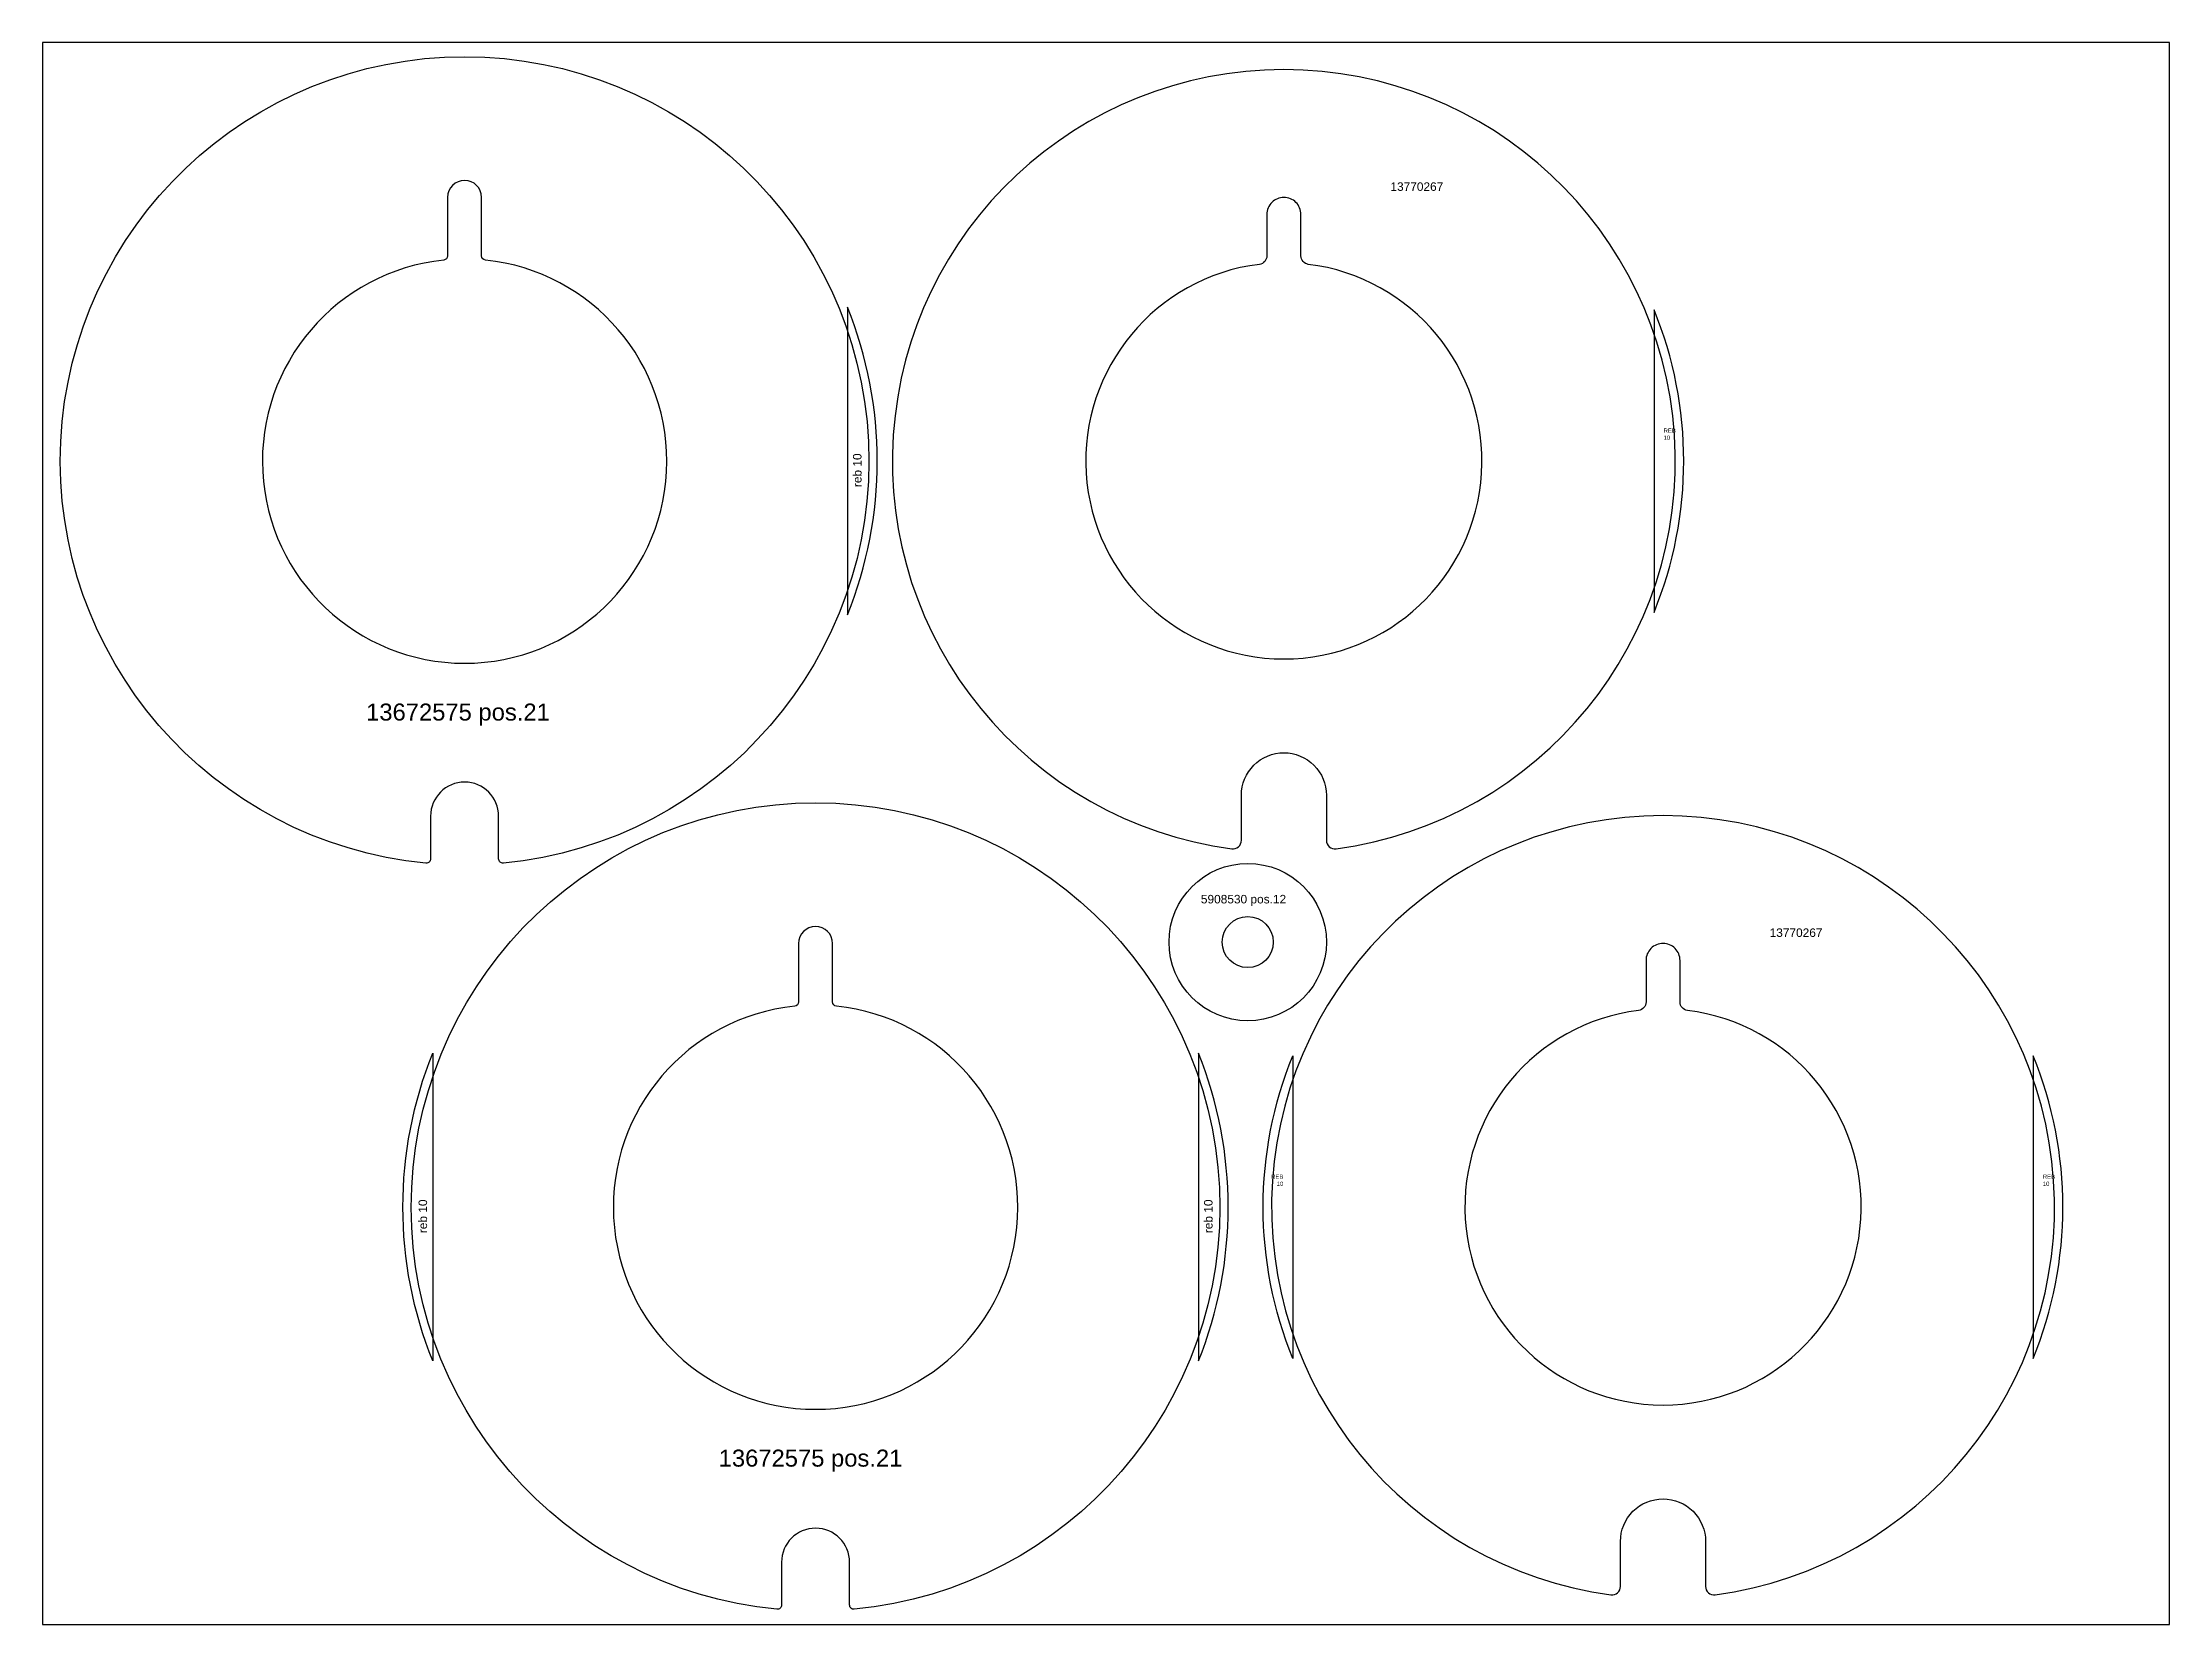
# Model space of a CAD drawing. Header units: millimetres. Extents: x 9148 to 11648, y 10655 to 12515.
import ezdxf

# ---------------------------------------------------------------- set-up
doc = ezdxf.new("R2010")
doc.units = ezdxf.units.MM
for name, color, linetype in [('13672575', 7, 'Continuous'), ('13770267', 7, 'Continuous'), ('Rebaixo', 6, 'Continuous'), ('Texto', 3, 'Continuous')]:
    doc.layers.add(name, color=color, linetype=linetype)
doc.styles.get("Standard").update_dxf_attribs({"font": 'arial.ttf'})

msp = doc.modelspace()

# ---------------------------------------------------------------- linework, layer by layer
msp.add_lwpolyline([(9148.1, 10655), (11648.1, 10655), (11648.1, 12515), (9148.1, 12515)], close=True)
at = {"color": 32}
for radius in [92.5, 30]:
    msp.add_circle((10564.7, 11457.3), radius, dxfattribs=at)
at = {"layer": '13672575', "color": 32}
for points in [[(9689.7, 11550.1, -0.442587), (9684.2, 11555.1), (9684.2, 11605.4, 1), (9604.2, 11605.4), (9604.2, 11555.1, -0.442587), (9598.7, 11550.1, -20.840906)], [(9668.7, 12259.2, -0.384278), (9664.2, 12264.1), (9664.2, 12332.9, 1), (9624.2, 12332.9), (9624.2, 12264.1, -0.384278), (9619.7, 12259.2, 19.348316)], [(10102.2, 10672.9, -0.442587), (10096.7, 10677.9), (10096.7, 10728.2, 1), (10016.7, 10728.2), (10016.7, 10677.9, -0.442587), (10011.2, 10672.9, -20.840906)], [(10081.2, 11382, -0.384278), (10076.7, 11387), (10076.7, 11455.7, 1), (10036.7, 11455.7), (10036.7, 11387, -0.384278), (10032.2, 11382, 19.348316)]]:
    msp.add_lwpolyline(points, format="xyb", close=True, dxfattribs=at)
at = {"layer": '13770267', "color": 32}
for points in [[(10545.8, 11567, 0.453948), (10557.2, 11577), (10557.2, 11629.9, -0.414214), (10607.2, 11679.9), (10607.2, 11679.9, -0.414214), (10657.2, 11629.9), (10657.2, 11577, 0.453948), (10668.5, 11567, 14.933034)], [(10635.9, 12254.2, -0.378409), (10627.2, 12264.1), (10627.2, 12312.9, 0.414214), (10607.2, 12332.9), (10607.2, 12332.9, 0.414214), (10587.2, 12312.9), (10587.2, 12264.1, -0.378409), (10578.4, 12254.2, 16.138035)], [(10991.5, 10689.9, 0.453948), (11002.8, 10699.8), (11002.8, 10752.7, -0.414214), (11052.8, 10802.7), (11052.8, 10802.7, -0.414214), (11102.8, 10752.7), (11102.8, 10699.8, 0.453948), (11114.2, 10689.9, 14.933034)], [(11081.6, 11377, -0.378409), (11072.8, 11386.9), (11072.8, 11435.7, 0.414214), (11052.8, 11455.7), (11052.8, 11455.7, 0.414214), (11032.8, 11435.7), (11032.8, 11386.9, -0.378409), (11024.1, 11377, 16.138035)]]:
    msp.add_lwpolyline(points, format="xyb", close=True, dxfattribs=at)
at = {"layer": 'Rebaixo', "color": 32}
for points in [[(10094.2, 12203.8), (10094.2, 11842, 0.193476)], [(11042.2, 12200.9), (11042.2, 11845, 0.196657)], [(9606.7, 11326.6), (9606.7, 10964.8, -0.193476)], [(10506.7, 11326.6), (10506.7, 10964.8, 0.193476)], [(10617.8, 11323.7), (10617.8, 10967.8, -0.196657)], [(11487.8, 11323.7), (11487.8, 10967.8, 0.196657)]]:
    msp.add_lwpolyline(points, format="xyb", close=True, dxfattribs=at)

# ---------------------------------------------------------------- texts
at = {"layer": 'Rebaixo', "color": 32, "char_height": 5}
for insert, attachment_point in [((11053.5, 12061.2), 1), ((10606.5, 11184), 3), ((11499.2, 11184), 1)]:
    msp.add_mtext_dynamic_manual_height_columns('REB 10', width=7.343, gutter_width=12.5, heights=[0], dxfattribs=dict(at, insert=insert, attachment_point=attachment_point))
at = {"layer": 'Rebaixo', "color": 32, "char_height": 10, "rotation": 90}
for insert, attachment_point in [((10100.7, 11992.3), 1), ((9600.2, 11115.1), 7), ((10513.3, 11115.1), 1)]:
    msp.add_mtext_dynamic_manual_height_columns('reb 10', width=83.207, gutter_width=12.5, heights=[0], dxfattribs=dict(at, insert=insert, attachment_point=attachment_point))
at = {"layer": 'Texto', "color": 32, "attachment_point": 1}
for s, width, insert, char_height in [('13770267', 96.527, (10732.4, 12350.6), 10), ('13672575 pos.21', 288.466, (9528.4, 11737.8), 20), ('5908530 pos.12', 102.158, (10509.6, 11512.8), 10), ('13770267', 96.527, (11178.1, 11473.4), 10), ('13672575 pos.21', 288.466, (9942.8, 10860.6), 20)]:
    msp.add_mtext_dynamic_manual_height_columns(s, width=width, gutter_width=12.5, heights=[0], dxfattribs=dict(at, insert=insert, char_height=char_height))

doc.saveas('drawing.dxf')
